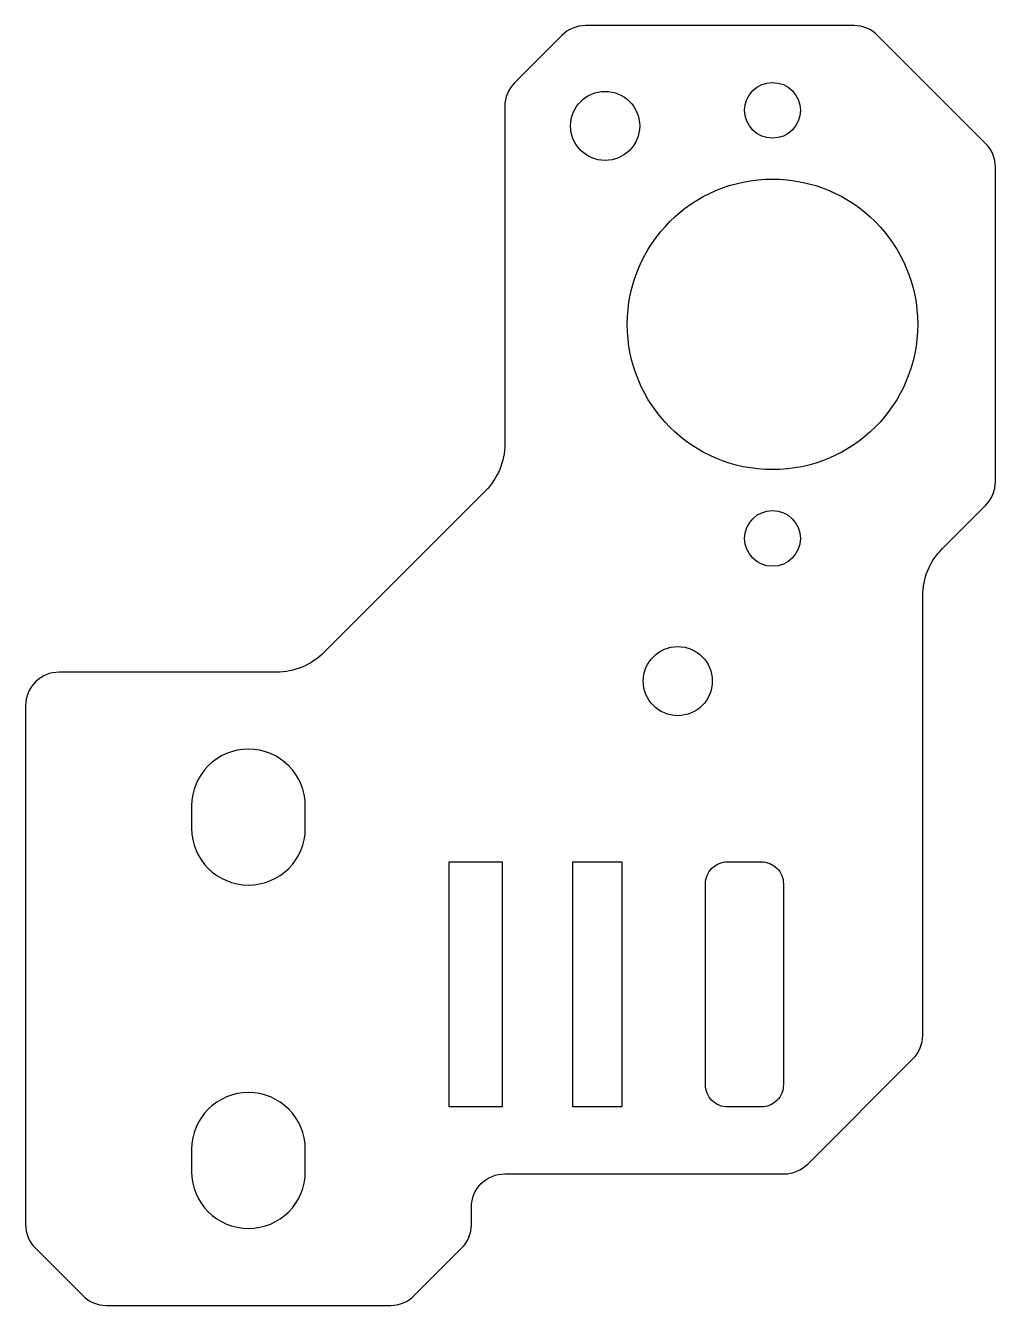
# Model space of a CAD drawing. Header units: millimetres. Extents: x -205 to -161.5, y 191.6 to 249.
import ezdxf

# ---------------------------------------------------------------- set-up
doc = ezdxf.new("R2010")
doc.units = ezdxf.units.MM
doc.layers.get('0').update_dxf_attribs({"linetype": 'CONTINUOUS'})

msp = doc.modelspace()

# ---------------------------------------------------------------- linework, layer by layer
for points in [[(-161.929, 227.483, 0.198912), (-161.49, 228.544), (-161.49, 242.656, 0.198912), (-161.929, 243.717), (-166.773, 248.561, 0.198912), (-167.834, 249), (-179.879, 249, 0.198912), (-180.939, 248.561), (-183.061, 246.439, 0.198912), (-183.5, 245.379), (-183.5, 230.243, -0.198912), (-184.379, 228.121), (-191.621, 220.879, -0.198912), (-193.743, 220), (-203.5, 220, 0.414214), (-205, 218.5), (-205, 195.221, 0.198912), (-204.561, 194.161), (-202.439, 192.039, 0.198912), (-201.379, 191.6), (-188.621, 191.6, 0.198912), (-187.561, 192.039), (-185.439, 194.161, 0.198912), (-185, 195.221), (-185, 196, -0.414214), (-183.5, 197.5), (-170.971, 197.5, 0.198912), (-169.91, 197.939), (-165.189, 202.66, 0.198912), (-164.75, 203.721), (-164.75, 223.42, -0.198912), (-163.871, 225.541)], [(-192.45, 214, 1), (-197.55, 214), (-197.55, 213, 1), (-192.45, 213)], [(-171, 210.5), (-171, 201.5, -0.414214), (-172, 200.5), (-173.5, 200.5, -0.414214), (-174.5, 201.5), (-174.5, 210.5, -0.414214), (-173.5, 211.5), (-172, 211.5, -0.414214)], [(-197.55, 197.6, 1), (-192.45, 197.6), (-192.45, 198.6, 1), (-197.55, 198.6)]]:
    msp.add_lwpolyline(points, format="xyb", close=True)
for points in [[(-186, 200.5), (-186, 211.5), (-183.62, 211.5), (-183.62, 200.5)], [(-180.45, 211.5), (-178.25, 211.5), (-178.25, 200.5), (-180.45, 200.5)]]:
    msp.add_lwpolyline(points, close=True)
for centre, radius in [((-171.49, 245.2), 1.25), ((-179, 244.5), 1.55), ((-171.49, 235.6), 6.515), ((-171.49, 226), 1.25), ((-175.74, 219.6), 1.55)]:
    msp.add_circle(centre, radius)

doc.saveas('drawing.dxf')
